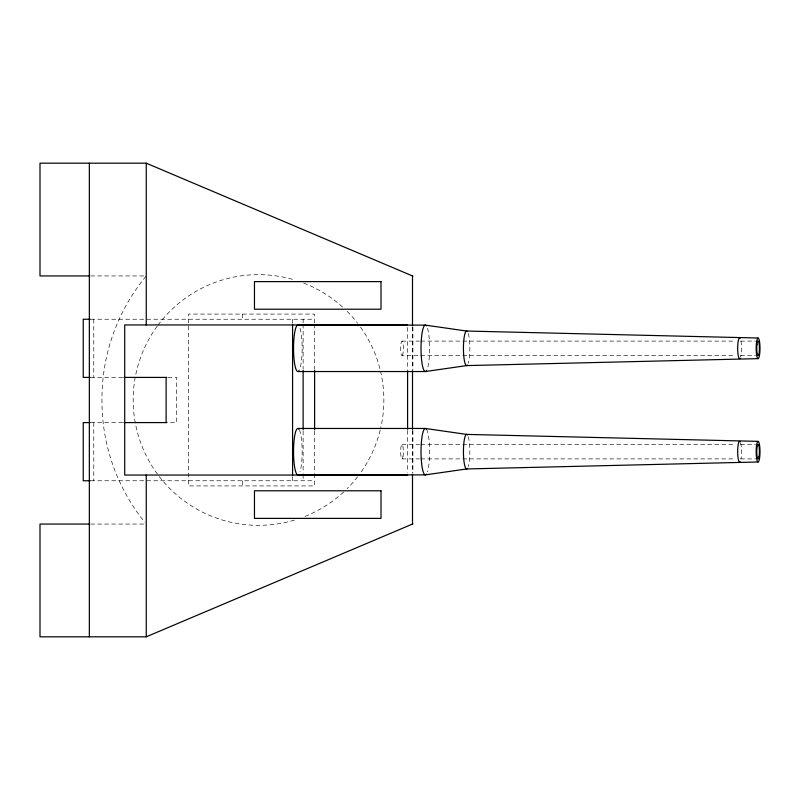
<?xml version="1.0" encoding="UTF-8"?>
<svg xmlns="http://www.w3.org/2000/svg" width="800" height="800" viewBox="0 0 800 800"><rect width="100%" height="100%" fill="white"/><g stroke="black" fill="none" stroke-linecap="round" stroke-linejoin="round"><path stroke-width="0.6" stroke-dasharray="4 3" d="M90.66 275.94L146.26 275.94A192.7 192.7 0 0 0 101.96 400A192.7 192.7 0 0 0 144.74 522.2M90.72 319.24L314.62 319.24M402.01 341.1L419.5 341.1M420.75 341.1L735.6 341.1M740.59 341.1L755.59 341.1M402.01 355.55A7.22 1.34 90 0 0 403.17 344.71A7.22 1.34 90 0 0 400.85 344.71A7.22 1.34 90 0 0 402.01 355.55L419.5 355.55M420.75 355.55L735.6 355.55M740.59 355.55L755.59 355.55M90.67 377.41L123.47 377.41M167.99 377.41L176.65 377.41L176.65 422.59L166.12 422.59M90.67 422.59L123.47 422.59M402.01 444.45L419.5 444.45M420.75 444.45L735.6 444.45M740.59 444.45L755.59 444.45M402.01 458.9L419.5 458.9M420.75 458.9L735.6 458.9M740.59 458.9L755.59 458.9M90.72 480.76L314.62 480.76M90.66 524.06L146.26 524.06M412.91 327.16L412.91 369.5M412.91 430.5L412.91 472.84M412.5 327.06L412.5 369.45M412.5 430.55L412.5 472.94M407.59 327.43L407.59 369.61M407.59 430.39L407.59 472.57M314.62 322.97L314.62 314.08L188.49 314.08L188.49 485.92L314.62 485.92L314.62 474.55M314.62 324.04L314.62 368.94M314.62 431.06L314.62 473.47M303.12 319.24L303.12 322.97M303.12 324.21L303.12 368.94M303.12 431.06L303.12 473.31M303.12 474.55L303.12 480.76M292.58 319.24L292.58 322.97M292.58 477.03L292.58 480.76M242.4 314.08L242.4 319.24M242.4 480.76L242.4 485.92M93.78 319.24L93.78 377.41M93.78 422.59L93.78 480.76M380.2 430.11A125.35 125.35 0 0 1 360.51 472.87M357.59 476.79A125.35 125.35 0 0 1 347.15 488.63M343.67 491.98A125.35 125.35 0 0 1 303.65 516.94M294.44 520.09A125.35 125.35 0 0 1 135.53 424.19M135.3 422.99A125.35 125.35 0 0 1 157.24 326.14M157.97 325.16A125.35 125.35 0 0 1 294.44 279.91M303.65 283.06A125.35 125.35 0 0 1 343.67 308.02M347.15 311.37A125.35 125.35 0 0 1 357.59 323.21M360.51 327.13A125.35 125.35 0 0 1 380.2 369.89M380.48 371.06A125.35 125.35 0 0 1 380.48 428.94M427.48 328.22A23.21 4.31 90 0 1 429.62 350.35A23.21 4.31 90 0 1 426.8 370.14M300 328.22A23.21 4.31 90 0 1 302.14 350.35A23.21 4.31 90 0 1 299.32 370.14M468.24 333.36A17.28 3.21 -90 0 1 468.24 363.29M740.94 341.03A10.32 1.92 -90 0 1 740.54 357.26M426.44 429.25A23.21 4.31 -90 0 1 429.6 448.65A23.21 4.31 -90 0 1 427.48 471.78M299.32 429.86A23.21 4.31 -90 0 1 302.14 449.65A23.21 4.31 -90 0 1 300 471.78M468.24 436.71A17.28 3.21 90 0 1 468.24 466.64M740.54 442.74A10.32 1.92 90 0 1 740.94 458.97M402.96 456.78A7.22 1.34 -90 0 0 402.36 444.7A7.22 1.34 -90 0 0 400.71 453.55A7.22 1.34 -90 0 0 402.96 456.78"/><path stroke-width="1.2" d="M89.42 524.06L40 524.06L40 636.82L146.26 636.82L412.91 523.88M412.91 276.12L146.26 163.18L40 163.18L40 275.94L89.42 275.94M90.27 319.24L83.24 319.24L83.24 377.41L90.27 377.41M407.59 324.95L124.72 324.95L124.72 475.05L407.59 475.05M758.08 338.01L466.64 331.04L425.33 325.11L297.85 325.11A23.21 4.31 90 0 0 293.58 351.35A23.21 4.31 90 0 0 298.96 370.75M758.08 358.64A10.32 1.92 90 0 1 756.43 343.17A10.32 1.92 90 0 1 759.74 343.17A10.32 1.92 90 0 1 758.08 358.64L466.64 365.6L425.33 371.54L297.85 371.54M124.06 377.41L166.76 377.41M90.27 422.59L83.24 422.59L83.24 480.76L90.27 480.76M124.06 422.59L166.76 422.59M297.85 428.46L425.33 428.46L466.64 434.4L758.08 441.36M758.08 461.99A10.32 1.92 90 0 1 756.43 446.52A10.32 1.92 90 0 1 759.74 446.52A10.32 1.92 90 0 1 758.08 461.99L466.64 468.96L425.33 474.89L297.85 474.89A23.21 4.31 -90 0 1 293.58 448.65A23.21 4.31 -90 0 1 298.96 429.25M412.5 275.94L412.5 325.81M412.5 370.7L412.5 429.3M412.5 474.19L412.5 524.06M407.59 370.85L407.59 429.15M314.62 370.18L314.62 429.82M303.12 370.18L303.12 429.82M292.58 324.21L292.58 475.79M166.12 377.41L166.12 422.59M146.26 163.18L146.26 324.95M146.26 475.05L146.26 636.82M89.34 163.18L89.34 636.82M426.44 370.75A23.21 4.31 90 0 1 421.02 348.32A23.21 4.31 90 0 1 426.44 325.9M467.47 365.02A17.28 3.21 -90 0 1 463.43 348.32A17.28 3.21 -90 0 1 467.47 331.63M740.08 358.29A10.32 1.92 -90 0 1 737.67 348.32A10.32 1.92 -90 0 1 740.08 338.36M426.44 474.1A23.21 4.31 -90 0 1 421.02 451.68A23.21 4.31 -90 0 1 426.44 429.25M467.47 468.37A17.28 3.21 90 0 1 463.43 451.68A17.28 3.21 90 0 1 467.47 434.98M740.08 461.64A10.32 1.92 90 0 1 737.67 451.68A10.32 1.92 90 0 1 740.08 441.71M381.01 281.62L254.47 281.62L254.47 309.21L381.01 309.21L381.01 281.62M381.01 490.79L254.47 490.79L254.47 518.38L381.01 518.38L381.01 490.79M756.92 344.71A7.22 1.34 90 0 0 758.08 355.55A7.22 1.34 90 0 0 759.25 344.71A7.22 1.34 90 0 0 756.92 344.71M759.03 456.78A7.22 1.34 -90 0 0 758.43 444.7A7.22 1.34 -90 0 0 756.79 453.55A7.22 1.34 -90 0 0 759.03 456.78"/></g></svg>
